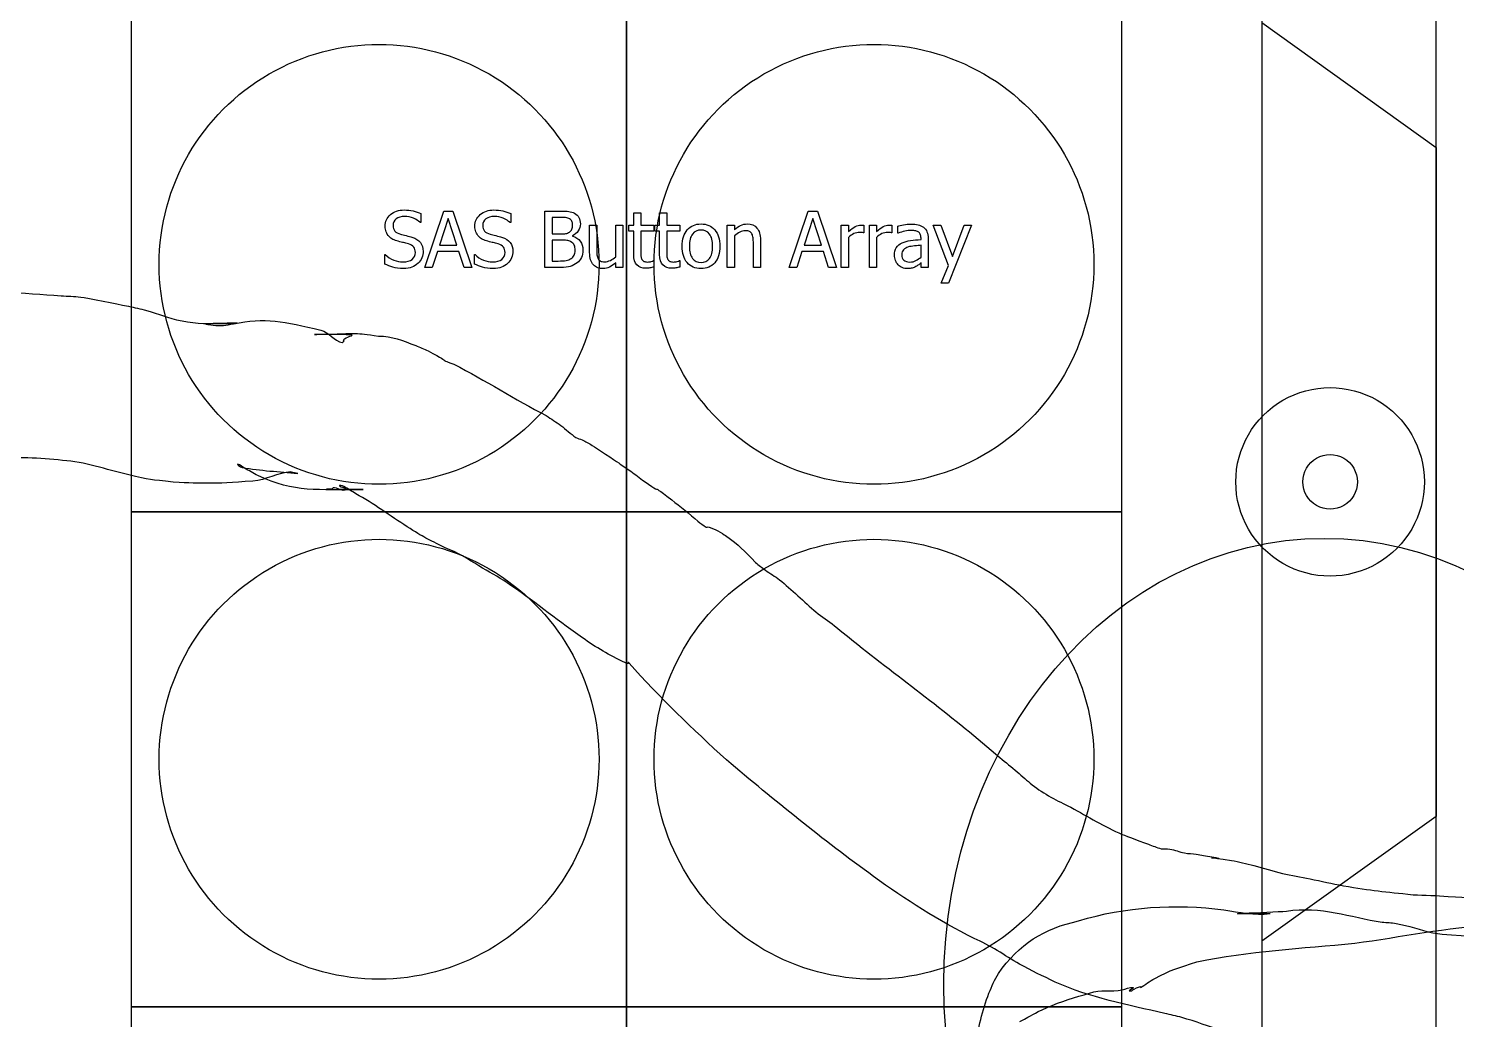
# Model space of a CAD drawing. Extents: x 0 to 339, y 0 to 211.
# Drawn here: x 71.3 to 123.2, y 85.7 to 121.8 of the extents above; entities that cross this region are included whole.
import ezdxf

# ---------------------------------------------------------------- set-up
doc = ezdxf.new("R2010")
doc.units = 0
doc.layers.add('Layer_1', color=7, linetype='CONTINUOUS')

msp = doc.modelspace()

# ---------------------------------------------------------------- linework, layer by layer
at = {"layer": 'Layer_1', "color": 6}
for p, q in [((116.13033, 204.072506), (116.13033, 6.478666)), ((122.48033, 6.478666), (122.48033, 204.072506)), ((85.54797, 115.033286), (85.54797, 114.706691)), ((85.68289, 113.076475), (86.37467, 115.128374)), ((86.5359, 114.85001), (86.22033, 113.882628)), ((86.37467, 115.128374), (86.71091, 115.128374)), ((86.85285, 113.882628), (86.5359, 114.85001)), ((86.71091, 115.128374), (87.40268, 113.076475)), ((88.81114, 115.033286), (88.81114, 114.706691)), ((90.04987, 113.076472), (90.04987, 115.128371)), ((90.04987, 115.128371), (90.59419, 115.128371)), ((90.5846, 114.895516), (90.32278, 114.895516)), ((90.32278, 114.895516), (90.32278, 114.294691)), ((93.28691, 114.615744), (93.28691, 115.058094)), ((93.28691, 115.058094), (93.54598, 115.058094)), ((93.54598, 115.058094), (93.54598, 114.615744)), ((94.22949, 114.615744), (94.22949, 115.058094)), ((94.22949, 115.058094), (94.48856, 115.058094)), ((94.48856, 115.058094), (94.48856, 114.615744)), ((98.94513, 113.076475), (99.63691, 115.128374)), ((99.79814, 114.85001), (99.48257, 113.882628)), ((99.63691, 115.128374), (99.97315, 115.128374)), ((100.11509, 113.882628), (99.79814, 114.85001)), ((99.97315, 115.128374), (100.66492, 113.076475)), ((85.54797, 114.706691), (85.52727, 114.706691)), ((88.81114, 114.706691), (88.79044, 114.706691)), ((90.32278, 114.294691), (90.63284, 114.294691)), ((91.06143, 114.626794), (91.06138, 114.626768)), ((91.6829, 113.616666), (91.6829, 114.615744)), ((91.6829, 114.615744), (91.94197, 114.615744)), ((91.94197, 114.615744), (91.94197, 113.739312)), ((92.6334, 113.466454), (92.6334, 114.615738)), ((92.6334, 114.615738), (92.89247, 114.615738)), ((92.89247, 114.615738), (92.89279, 113.076475)), ((93.1119, 114.40077), (93.1119, 114.615744)), ((93.1119, 114.615744), (93.28691, 114.615744)), ((93.28691, 114.40077), (93.1119, 114.40077)), ((93.28691, 113.547764), (93.28691, 114.40077)), ((93.54598, 114.615744), (94.02278, 114.615744)), ((94.02278, 114.40077), (93.54598, 114.40077)), ((93.54598, 114.40077), (93.54598, 113.669032)), ((94.02278, 114.615744), (94.02278, 114.40077)), ((94.05447, 114.40077), (94.05447, 114.615744)), ((94.05447, 114.615744), (94.22949, 114.615744)), ((94.22949, 114.40077), (94.05447, 114.40077)), ((94.22949, 113.547764), (94.22949, 114.40077)), ((94.48856, 114.615744), (94.96536, 114.615744)), ((94.96536, 114.40077), (94.48856, 114.40077)), ((94.48856, 114.40077), (94.48856, 113.669032)), ((94.96536, 114.615744), (94.96536, 114.40077)), ((96.68791, 113.076473), (96.68791, 114.615742)), ((96.68791, 114.615742), (96.94698, 114.615742)), ((96.94698, 114.615742), (96.94698, 114.444865)), ((100.83853, 113.076478), (100.83853, 114.615747)), ((100.83853, 114.615747), (101.0976, 114.615747)), ((101.0976, 114.615747), (101.0976, 114.386992)), ((101.65436, 114.33738), (101.64056, 114.33738)), ((101.6543, 114.607451), (101.65436, 114.33738)), ((101.85826, 113.076478), (101.85826, 114.615747)), ((101.85826, 114.615747), (102.11734, 114.615747)), ((102.11734, 114.615747), (102.11734, 114.386992)), ((102.6741, 114.33738), (102.6603, 114.33738)), ((102.67413, 114.607451), (102.6741, 114.33738)), ((102.8959, 114.319467), (102.8959, 114.582671)), ((102.9111, 114.319467), (102.8959, 114.319467)), ((104.74116, 113.150889), (104.18168, 114.615744)), ((104.18168, 114.615744), (104.46142, 114.615744)), ((104.46142, 114.615744), (104.88172, 113.476106)), ((105.57074, 114.615744), (104.74254, 112.508723)), ((104.88172, 113.476106), (105.30064, 114.615744)), ((105.30064, 114.615744), (105.57074, 114.615744)), ((86.22033, 113.882628), (86.85285, 113.882628)), ((90.63282, 114.067241), (90.32276, 114.067241)), ((90.32276, 114.067241), (90.32276, 113.30932)), ((91.05719, 114.227136), (91.05719, 114.216116)), ((96.1546, 113.84542), (96.1546, 113.84542)), ((96.42194, 113.84542), (96.42194, 113.84542)), ((96.94698, 114.225757), (96.94698, 113.076473)), ((97.63875, 113.076475), (97.63875, 113.952907)), ((97.89782, 114.075549), (97.89782, 113.076475)), ((99.48257, 113.882628), (100.11509, 113.882628)), ((101.0976, 114.169262), (101.0976, 113.076478)), ((102.11734, 114.169262), (102.11734, 113.076478)), ((103.73795, 113.455436), (103.73795, 113.882628)), ((103.73799, 114.089325), (103.73799, 114.138935)), ((103.99553, 114.129293), (103.99553, 113.076472)), ((84.23182, 113.199116), (84.23182, 113.540869)), ((84.23182, 113.540869), (84.25112, 113.540869)), ((86.14454, 113.649739), (85.9585, 113.076475)), ((86.92864, 113.649739), (86.14454, 113.649739)), ((87.11467, 113.076475), (86.92864, 113.649739)), ((87.49501, 113.199116), (87.49501, 113.540869)), ((87.49501, 113.540869), (87.51431, 113.540869)), ((90.32276, 113.30932), (90.54462, 113.30932)), ((91.15782, 113.695174), (91.15788, 113.695214)), ((91.44166, 113.706242), (91.44171, 113.706239)), ((92.63372, 113.076475), (92.63372, 113.247352)), ((94.00746, 113.323127), (94.02266, 113.323127)), ((94.02266, 113.323127), (94.02266, 113.090239)), ((94.95004, 113.323127), (94.96524, 113.323127)), ((94.96524, 113.323127), (94.96524, 113.090239)), ((99.40678, 113.649739), (99.22074, 113.076475)), ((100.19088, 113.649739), (99.40678, 113.649739)), ((100.37691, 113.076475), (100.19088, 113.649739)), ((103.73784, 113.076472), (103.73795, 113.240462)), ((103.73796, 113.455435), (103.73795, 113.455436)), ((84.90575, 113.039272), (84.90568, 113.039268)), ((85.9585, 113.076475), (85.68289, 113.076475)), ((87.40268, 113.076475), (87.11467, 113.076475)), ((88.16891, 113.039272), (88.16887, 113.039268)), ((90.63829, 113.076472), (90.04987, 113.076472)), ((92.89279, 113.076475), (92.63372, 113.076475)), ((93.73603, 113.046149), (93.73615, 113.046158)), ((94.67861, 113.046149), (94.67873, 113.046158)), ((96.94698, 113.076473), (96.68791, 113.076473)), ((97.89782, 113.076475), (97.63875, 113.076475)), ((99.22074, 113.076475), (98.94513, 113.076475)), ((100.66492, 113.076475), (100.37691, 113.076475)), ((101.0976, 113.076478), (100.83853, 113.076478)), ((102.11734, 113.076478), (101.85826, 113.076478)), ((103.99553, 113.076472), (103.73784, 113.076472)), ((104.46555, 112.508723), (104.74116, 113.150889)), ((104.74254, 112.508723), (104.46555, 112.508723))]:
    msp.add_line(p, q, dxfattribs=at)
at = {"layer": 'Layer_1', "color": 3}
for p, q in [((75.024894, 104.186898), (75.024894, 122.186898)), ((93.024894, 122.186898), (93.024894, 104.186898)), ((93.024894, 104.186898), (93.024894, 122.186898)), ((111.024894, 122.186898), (111.024894, 104.186898)), ((122.04557, 105.275437), (122.04557, 105.275437)), ((75.024894, 104.186899), (93.024894, 104.186899)), ((75.024894, 86.186899), (75.024894, 104.186899)), ((93.024894, 104.186898), (75.024894, 104.186898)), ((93.024894, 104.186899), (93.024894, 86.186899)), ((93.024894, 104.186899), (111.024894, 104.186899)), ((93.024894, 86.186899), (93.024894, 104.186899)), ((111.024894, 104.186898), (93.024894, 104.186898)), ((111.024894, 104.186899), (111.024894, 86.186899)), ((93.024894, 86.186899), (75.024894, 86.186899)), ((75.024894, 86.186899), (93.024894, 86.186899)), ((75.024894, 68.186899), (75.024894, 86.186899)), ((93.024894, 86.186899), (93.024894, 68.186899)), ((111.024894, 86.186899), (93.024894, 86.186899)), ((93.024894, 86.186899), (111.024894, 86.186899)), ((93.024894, 68.186899), (93.024894, 86.186899)), ((111.024894, 86.186899), (111.024894, 68.186899))]:
    msp.add_line(p, q, dxfattribs=at)
at = {"layer": 'Layer_1', "color": 1}
for p, q in [((116.13034, 121.985531), (122.48033, 117.442131)), ((122.48033, 117.442131), (122.48033, 93.108741)), ((92.024894, 113.186898), (92.024894, 113.186898)), ((110.024894, 113.186898), (110.024894, 113.186898)), ((119.608758, 105.275437), (119.608758, 105.275437)), ((92.024894, 95.186899), (92.024894, 95.186899)), ((110.024894, 95.186899), (110.024894, 95.186899)), ((122.48033, 93.108741), (116.13034, 88.565341)), ((116.13034, 88.565341), (116.13034, 64.231941))]:
    msp.add_line(p, q, dxfattribs=at)
for points in [[(80.024894, 120.115101), (82.500103, 121.544164), (85.549686, 121.544164), (88.024894, 120.115101)], [(98.024894, 120.115101), (100.500103, 121.544164), (103.549685, 121.544164), (106.024894, 120.115101)], [(76.024894, 113.186898), (76.024894, 116.045023), (77.549686, 118.686039), (80.024894, 120.115101)], [(88.024894, 120.115101), (90.500103, 118.686039), (92.024894, 116.045023), (92.024894, 113.186898)], [(94.024894, 113.186898), (94.024894, 116.045023), (95.549685, 118.686039), (98.024894, 120.115101)], [(106.024894, 120.115101), (108.500103, 118.686039), (110.024894, 116.045023), (110.024894, 113.186898)], [(80.024894, 106.258695), (77.549686, 107.687757), (76.024894, 110.328773), (76.024894, 113.186898)], [(92.024894, 113.186898), (92.024894, 110.328773), (90.500103, 107.687757), (88.024894, 106.258695)], [(98.024894, 106.258695), (95.549685, 107.687757), (94.024894, 110.328773), (94.024894, 113.186898)], [(110.024894, 113.186898), (110.024894, 110.328773), (108.500103, 107.687757), (106.024894, 106.258695)], [(88.024894, 106.258695), (85.549686, 104.829632), (82.500103, 104.829632), (80.024894, 106.258695)], [(106.024894, 106.258695), (103.549685, 104.829632), (100.500103, 104.829632), (98.024894, 106.258695)], [(117.624383, 105.275437), (117.624383, 105.629911), (117.813492, 105.957459), (118.120476, 106.134697)], [(118.120476, 106.134697), (118.42746, 106.311934), (118.80568, 106.311934), (119.112664, 106.134697)], [(119.112664, 106.134697), (119.419648, 105.957459), (119.608758, 105.629911), (119.608758, 105.275437)], [(118.120476, 104.416177), (117.813492, 104.593415), (117.624383, 104.920963), (117.624383, 105.275437)], [(119.608758, 105.275437), (119.608758, 104.920963), (119.419648, 104.593415), (119.112664, 104.416177)], [(119.112664, 104.416177), (118.80568, 104.23894), (118.42746, 104.23894), (118.120476, 104.416177)], [(80.024894, 102.115102), (82.500103, 103.544165), (85.549686, 103.544165), (88.024894, 102.115102)], [(98.024894, 102.115102), (100.500103, 103.544165), (103.549685, 103.544165), (106.024894, 102.115102)], [(76.024894, 95.186899), (76.024894, 98.045024), (77.549686, 100.68604), (80.024894, 102.115102)], [(88.024894, 102.115102), (90.500103, 100.68604), (92.024894, 98.045024), (92.024894, 95.186899)], [(94.024894, 95.186899), (94.024894, 98.045024), (95.549685, 100.68604), (98.024894, 102.115102)], [(106.024894, 102.115102), (108.500103, 100.68604), (110.024894, 98.045024), (110.024894, 95.186899)], [(80.024894, 88.258696), (77.549686, 89.687758), (76.024894, 92.328774), (76.024894, 95.186899)], [(92.024894, 95.186899), (92.024894, 92.328774), (90.500103, 89.687758), (88.024894, 88.258696)], [(98.024894, 88.258696), (95.549685, 89.687758), (94.024894, 92.328774), (94.024894, 95.186899)], [(110.024894, 95.186899), (110.024894, 92.328774), (108.500103, 89.687758), (106.024894, 88.258696)], [(88.024894, 88.258696), (85.549686, 86.829633), (82.500103, 86.829633), (80.024894, 88.258696)], [(106.024894, 88.258696), (103.549685, 86.829633), (100.500103, 86.829633), (98.024894, 88.258696)]]:
    msp.add_open_spline(points, degree=3, dxfattribs=at)
at = {"layer": 'Layer_1', "color": 6}
for points in [[(84.2471, 114.578532), (84.2471, 114.744815), (84.311867, 114.883997), (84.4414, 114.996077)], [(84.4414, 114.996077), (84.570933, 115.109076), (84.736297, 115.165576), (84.93749, 115.165576)], [(84.64809, 114.84036), (84.569997, 114.781567), (84.53095, 114.703937), (84.53095, 114.607472)], [(84.95539, 114.92993), (84.82861, 114.92993), (84.726177, 114.900073), (84.64809, 114.84036)], [(84.93749, 115.165576), (85.05233, 115.165576), (85.160737, 115.154093), (85.26271, 115.131126)], [(85.27647, 114.86241), (85.174497, 114.907423), (85.06747, 114.92993), (84.95539, 114.92993)], [(85.26271, 115.131126), (85.365603, 115.108159), (85.46069, 115.075546), (85.54797, 115.033286)], [(85.52727, 114.706691), (85.46207, 114.766404), (85.37847, 114.818311), (85.27647, 114.86241)], [(87.51027, 114.578532), (87.51027, 114.744815), (87.575037, 114.883997), (87.70457, 114.996077)], [(87.70457, 114.996077), (87.83411, 115.109076), (87.999477, 115.165576), (88.20067, 115.165576)], [(87.91125, 114.84036), (87.833163, 114.781567), (87.79412, 114.703937), (87.79412, 114.607472)], [(88.21855, 114.92993), (88.09177, 114.92993), (87.989337, 114.900073), (87.91125, 114.84036)], [(88.20067, 115.165576), (88.315503, 115.165576), (88.42391, 115.154093), (88.52589, 115.131126)], [(88.53964, 114.86241), (88.43766, 114.907423), (88.33063, 114.92993), (88.21855, 114.92993)], [(88.52589, 115.131126), (88.628783, 115.108159), (88.723867, 115.075546), (88.81114, 115.033286)], [(88.79044, 114.706691), (88.72524, 114.766404), (88.64164, 114.818311), (88.53964, 114.86241)], [(90.80923, 114.887216), (90.75503, 114.892749), (90.680153, 114.895516), (90.5846, 114.895516)], [(90.59419, 115.128371), (90.740263, 115.128371), (90.849587, 115.123318), (90.92216, 115.113211)], [(90.95668, 114.841746), (90.912613, 114.866553), (90.863463, 114.881709), (90.80923, 114.887216)], [(90.92216, 115.113211), (90.99566, 115.104024), (91.06594, 115.081518), (91.133, 115.045691)], [(91.03658, 114.754926), (91.020047, 114.791673), (90.993413, 114.820613), (90.95668, 114.841746)], [(91.133, 115.045691), (91.2065, 115.006184), (91.260243, 114.954278), (91.29423, 114.889972)], [(91.29423, 114.889972), (91.32823, 114.826585), (91.34523, 114.751712), (91.34523, 114.665352)], [(84.2815, 114.366314), (84.258567, 114.427867), (84.2471, 114.498607), (84.2471, 114.578532)], [(84.3807, 114.20784), (84.338433, 114.252853), (84.305367, 114.305678), (84.2815, 114.366314)], [(84.53095, 114.607472), (84.53095, 114.520196), (84.553917, 114.450835), (84.59985, 114.399388)], [(84.59985, 114.399388), (84.645783, 114.347941), (84.71239, 114.310275), (84.79967, 114.286389)], [(84.79967, 114.286389), (84.857537, 114.270769), (84.928277, 114.252856), (85.01189, 114.232649)], [(87.54467, 114.366314), (87.521737, 114.427867), (87.51027, 114.498607), (87.51027, 114.578532)], [(87.64387, 114.20784), (87.601603, 114.252853), (87.568537, 114.305678), (87.54467, 114.366314)], [(87.79412, 114.607472), (87.79412, 114.520196), (87.817087, 114.450835), (87.86302, 114.399388)], [(87.86302, 114.399388), (87.908953, 114.347941), (87.975557, 114.310275), (88.06283, 114.286389)], [(88.06283, 114.286389), (88.120697, 114.270769), (88.191437, 114.252856), (88.27505, 114.232649)], [(90.63284, 114.294691), (90.718273, 114.294691), (90.781203, 114.298824), (90.82163, 114.307091)], [(90.82163, 114.307091), (90.86203, 114.316278), (90.90383, 114.334651), (90.94703, 114.362211)], [(90.94703, 114.362211), (90.988363, 114.388851), (91.017763, 114.423761), (91.03523, 114.466942)], [(91.03523, 114.466942), (91.052697, 114.510122), (91.06143, 114.563406), (91.06143, 114.626794)], [(91.06138, 114.626768), (91.06138, 114.676375), (91.053113, 114.719094), (91.03658, 114.754926)], [(91.26803, 114.406281), (91.217497, 114.33003), (91.147217, 114.270315), (91.05719, 114.227136)], [(91.34523, 114.665352), (91.34523, 114.568889), (91.319497, 114.482532), (91.26803, 114.406281)], [(95.04666, 113.84542), (95.04666, 114.102654), (95.10959, 114.30247), (95.23545, 114.444867)], [(95.23545, 114.444867), (95.36223, 114.587264), (95.528973, 114.658463), (95.73568, 114.658463)], [(95.42287, 114.289149), (95.35029, 114.192686), (95.314, 114.044777), (95.314, 113.84542)], [(95.73568, 114.435221), (95.600633, 114.435221), (95.496363, 114.38653), (95.42287, 114.289149)], [(95.73568, 114.658463), (95.943307, 114.658463), (96.10959, 114.587264), (96.23453, 114.444867)], [(96.04574, 114.289149), (95.97316, 114.38653), (95.869807, 114.435221), (95.73568, 114.435221)], [(96.1546, 113.84542), (96.1546, 114.044777), (96.118313, 114.192686), (96.04574, 114.289149)], [(96.23453, 114.444867), (96.35947, 114.303388), (96.42194, 114.103573), (96.42194, 113.84542)], [(96.94698, 114.444865), (97.024147, 114.513767), (97.100397, 114.566592), (97.17573, 114.603339)], [(97.14679, 114.359427), (97.07881, 114.325434), (97.012207, 114.280877), (96.94698, 114.225757)], [(97.34661, 114.411797), (97.282277, 114.411797), (97.21567, 114.39434), (97.14679, 114.359427)], [(97.17573, 114.603339), (97.251063, 114.640086), (97.33053, 114.658459), (97.41413, 114.658459)], [(97.50095, 114.382857), (97.463283, 114.40215), (97.411837, 114.411797), (97.34661, 114.411797)], [(97.41413, 114.658459), (97.565717, 114.658459), (97.68423, 114.60839), (97.76967, 114.508253)], [(97.58915, 114.297417), (97.568017, 114.336004), (97.538617, 114.364484), (97.50095, 114.382857)], [(97.62775, 114.149967), (97.621083, 114.21152), (97.608217, 114.26067), (97.58915, 114.297417)], [(97.76967, 114.508253), (97.855103, 114.409034), (97.89782, 114.2648), (97.89782, 114.075549)], [(101.0976, 114.386992), (101.192227, 114.470593), (101.27445, 114.52939), (101.34427, 114.563381)], [(101.29328, 114.30431), (101.22438, 114.273997), (101.159153, 114.228981), (101.0976, 114.169262)], [(101.50136, 114.34978), (101.43154, 114.34978), (101.36218, 114.334623), (101.29328, 114.30431)], [(101.34427, 114.563381), (101.41501, 114.598294), (101.483453, 114.615751), (101.5496, 114.615751)], [(101.57856, 114.34698), (101.557427, 114.348847), (101.531693, 114.34978), (101.50136, 114.34978)], [(101.5496, 114.615751), (101.576267, 114.615751), (101.596, 114.614818), (101.6088, 114.612951)], [(101.64056, 114.33738), (101.621293, 114.342913), (101.600627, 114.346113), (101.57856, 114.34698)], [(101.6088, 114.612951), (101.6226, 114.612018), (101.637767, 114.610184), (101.6543, 114.607451)], [(102.11734, 114.386992), (102.21196, 114.470593), (102.29418, 114.52939), (102.364, 114.563381)], [(102.31302, 114.30431), (102.244113, 114.273997), (102.178887, 114.228981), (102.11734, 114.169262)], [(102.5211, 114.34978), (102.45128, 114.34978), (102.38192, 114.334623), (102.31302, 114.30431)], [(102.364, 114.563381), (102.43474, 114.598294), (102.503183, 114.615751), (102.56933, 114.615751)], [(102.5983, 114.34698), (102.577167, 114.348847), (102.551433, 114.34978), (102.5211, 114.34978)], [(102.56933, 114.615751), (102.595997, 114.615751), (102.615763, 114.614818), (102.62863, 114.612951)], [(102.6603, 114.33738), (102.641033, 114.342913), (102.620367, 114.346113), (102.5983, 114.34698)], [(102.62863, 114.612951), (102.64243, 114.612018), (102.657597, 114.610184), (102.67413, 114.607451)], [(102.8959, 114.582671), (102.9437, 114.596451), (103.012143, 114.611608), (103.10123, 114.628141)], [(103.15363, 114.396637), (103.072783, 114.379184), (102.99194, 114.35346), (102.9111, 114.319467)], [(103.10123, 114.628141), (103.190337, 114.644681), (103.27853, 114.652951), (103.36581, 114.652951)], [(103.36447, 114.424197), (103.304737, 114.424197), (103.234457, 114.41501), (103.15363, 114.396637)], [(103.51192, 114.413167), (103.46412, 114.42052), (103.41497, 114.424197), (103.36447, 114.424197)], [(103.36581, 114.652951), (103.471457, 114.652951), (103.56057, 114.644681), (103.63315, 114.628141)], [(103.63319, 114.371827), (103.600123, 114.392954), (103.5597, 114.406734), (103.51192, 114.413167)], [(103.63315, 114.628141), (103.705723, 114.611608), (103.77095, 114.581751), (103.82883, 114.538571)], [(103.71039, 114.285007), (103.69199, 114.322674), (103.666257, 114.351614), (103.63319, 114.371827)], [(103.73799, 114.138935), (103.73799, 114.199568), (103.72879, 114.248259), (103.71039, 114.285007)], [(103.82883, 114.538571), (103.884897, 114.496311), (103.926697, 114.441649), (103.95423, 114.374584)], [(103.95423, 114.374584), (103.981763, 114.307519), (103.99553, 114.225756), (103.99553, 114.129293)], [(84.52952, 114.096218), (84.473453, 114.124698), (84.423847, 114.161905), (84.3807, 114.20784)], [(84.71969, 114.025938), (84.648957, 114.044311), (84.585567, 114.067738), (84.52952, 114.096218)], [(84.91675, 113.977708), (84.864417, 113.989648), (84.79873, 114.005725), (84.71969, 114.025938)], [(85.09039, 113.932238), (85.02699, 113.950611), (84.96911, 113.965768), (84.91675, 113.977708)], [(85.01189, 114.232649), (85.09549, 114.213356), (85.16485, 114.195442), (85.21997, 114.178909)], [(85.28331, 113.817861), (85.24291, 113.869308), (85.178603, 113.907433), (85.09039, 113.932238)], [(85.21997, 114.178909), (85.36145, 114.135729), (85.464803, 114.070502), (85.53003, 113.983227)], [(85.34391, 113.618045), (85.34391, 113.699809), (85.32371, 113.766414), (85.28331, 113.817861)], [(85.53003, 113.983227), (85.59523, 113.895952), (85.62783, 113.788465), (85.62783, 113.660766)], [(87.7927, 114.096218), (87.736633, 114.124698), (87.687023, 114.161905), (87.64387, 114.20784)], [(87.98287, 114.025938), (87.91213, 114.044311), (87.84874, 114.067738), (87.7927, 114.096218)], [(88.17993, 113.977708), (88.12753, 113.989648), (88.061843, 114.005725), (87.98287, 114.025938)], [(88.35356, 113.932238), (88.29016, 113.950611), (88.232283, 113.965768), (88.17993, 113.977708)], [(88.27505, 114.232649), (88.35865, 114.213356), (88.428013, 114.195442), (88.48314, 114.178909)], [(88.54649, 113.817861), (88.50609, 113.869308), (88.44178, 113.907433), (88.35356, 113.932238)], [(88.48314, 114.178909), (88.624613, 114.135729), (88.727967, 114.070502), (88.7932, 113.983227)], [(88.60709, 113.618045), (88.60709, 113.699809), (88.58689, 113.766414), (88.54649, 113.817861)], [(88.7932, 113.983227), (88.8584, 113.895952), (88.891, 113.788465), (88.891, 113.660766)], [(90.84917, 114.057641), (90.798637, 114.064041), (90.72652, 114.067241), (90.63282, 114.067241)], [(90.99111, 114.013541), (90.94791, 114.036508), (90.900597, 114.051208), (90.84917, 114.057641)], [(91.12478, 113.885384), (91.102713, 113.935911), (91.058157, 113.97863), (90.99111, 114.013541)], [(91.05719, 114.216116), (91.179377, 114.183043), (91.274003, 114.122409), (91.34107, 114.034215)], [(91.15788, 113.695214), (91.15788, 113.772385), (91.146847, 113.835775), (91.12478, 113.885384)], [(91.34107, 114.034215), (91.40813, 113.946939), (91.44166, 113.837615), (91.44166, 113.706242)], [(95.22994, 113.251486), (95.107753, 113.397558), (95.04666, 113.595536), (95.04666, 113.84542)], [(95.314, 113.84542), (95.314, 113.652495), (95.35029, 113.505963), (95.42287, 113.405826)], [(96.04436, 113.40307), (96.117853, 113.50137), (96.1546, 113.64882), (96.1546, 113.84542)], [(96.42194, 113.84542), (96.42194, 113.586349), (96.35947, 113.386075), (96.23453, 113.244596)], [(97.63875, 113.952907), (97.63875, 114.023646), (97.635083, 114.089333), (97.62775, 114.149967)], [(102.77063, 113.522957), (102.77063, 113.629525), (102.79313, 113.720016), (102.83813, 113.79443)], [(102.83813, 113.79443), (102.88313, 113.869763), (102.95433, 113.929478), (103.05173, 113.973575)], [(103.05173, 113.973575), (103.138083, 114.013082), (103.240057, 114.040182), (103.35765, 114.054875)], [(103.27631, 113.819238), (103.207403, 113.798111), (103.150443, 113.765498), (103.10543, 113.721398)], [(103.50368, 113.859198), (103.409973, 113.850011), (103.334183, 113.836691), (103.27631, 113.819238)], [(103.35765, 114.054875), (103.475243, 114.070495), (103.602023, 114.081978), (103.73799, 114.089325)], [(103.73795, 113.882628), (103.676417, 113.877095), (103.598327, 113.869285), (103.50368, 113.859198)], [(84.25112, 113.540869), (84.341153, 113.45635), (84.44313, 113.390663), (84.55705, 113.34381)], [(84.55705, 113.34381), (84.670963, 113.297877), (84.780747, 113.27491), (84.8864, 113.27491)], [(84.8864, 113.27491), (85.037067, 113.27491), (85.150983, 113.306147), (85.22815, 113.36862)], [(85.22815, 113.36862), (85.305323, 113.432013), (85.34391, 113.515155), (85.34391, 113.618045)], [(85.57823, 113.423744), (85.546097, 113.345655), (85.500623, 113.279509), (85.44181, 113.225306)], [(85.62783, 113.660766), (85.62783, 113.58084), (85.611297, 113.501833), (85.57823, 113.423744)], [(87.51431, 113.540869), (87.604337, 113.45635), (87.70631, 113.390663), (87.82023, 113.34381)], [(87.82023, 113.34381), (87.93415, 113.297877), (88.043933, 113.27491), (88.14958, 113.27491)], [(88.14958, 113.27491), (88.300247, 113.27491), (88.414163, 113.306147), (88.49133, 113.36862)], [(88.49133, 113.36862), (88.568503, 113.432013), (88.60709, 113.515155), (88.60709, 113.618045)], [(88.8414, 113.423744), (88.809267, 113.345655), (88.76379, 113.279509), (88.70497, 113.225306)], [(88.891, 113.660766), (88.891, 113.58084), (88.874467, 113.501833), (88.8414, 113.423744)], [(90.54462, 113.30932), (90.664053, 113.30932), (90.75822, 113.314833), (90.82712, 113.32586)], [(90.82712, 113.32586), (90.89602, 113.336887), (90.956653, 113.360313), (91.00902, 113.39614)], [(91.22809, 113.243218), (91.150917, 113.182585), (91.068233, 113.139406), (90.98004, 113.113682)], [(91.00902, 113.39614), (91.060487, 113.431967), (91.098153, 113.472389), (91.12202, 113.517407)], [(91.12202, 113.517407), (91.145887, 113.56334), (91.15782, 113.622596), (91.15782, 113.695174)], [(91.38381, 113.436143), (91.34521, 113.358054), (91.293303, 113.293746), (91.22809, 113.243218)], [(91.44171, 113.706239), (91.44171, 113.604264), (91.42241, 113.514232), (91.38381, 113.436143)], [(91.7187, 113.352083), (91.694833, 113.42466), (91.6829, 113.512854), (91.6829, 113.616666)], [(91.82205, 113.17156), (91.777983, 113.219333), (91.743533, 113.279508), (91.7187, 113.352083)], [(91.94197, 113.739312), (91.94197, 113.657548), (91.944637, 113.589565), (91.94997, 113.535362)], [(91.94997, 113.535362), (91.956637, 113.482075), (91.970403, 113.435222), (91.99127, 113.394802)], [(91.99127, 113.394802), (92.012403, 113.355295), (92.04087, 113.326355), (92.07667, 113.307982)], [(92.07667, 113.307982), (92.113403, 113.289609), (92.16577, 113.280422), (92.23377, 113.280422)], [(92.23377, 113.280422), (92.29717, 113.280422), (92.364693, 113.298335), (92.43634, 113.334162)], [(92.63372, 113.247352), (92.553793, 113.177531), (92.478, 113.124247), (92.40634, 113.087499)], [(92.43634, 113.334162), (92.508, 113.369989), (92.573687, 113.414086), (92.6334, 113.466454)], [(93.40542, 113.166048), (93.326413, 113.246893), (93.28691, 113.374131), (93.28691, 113.547764)], [(93.54598, 113.669032), (93.54598, 113.590943), (93.547313, 113.530768), (93.54998, 113.488509)], [(93.54998, 113.488509), (93.552647, 113.446249), (93.563213, 113.406745), (93.58168, 113.369997)], [(93.58168, 113.369997), (93.59728, 113.337844), (93.622547, 113.313497), (93.65748, 113.296957)], [(93.65748, 113.296957), (93.692413, 113.281337), (93.739727, 113.273527), (93.79942, 113.273527)], [(93.79942, 113.273527), (93.841687, 113.273527), (93.882567, 113.279497), (93.92206, 113.291437)], [(93.92206, 113.291437), (93.961593, 113.304297), (93.99006, 113.31486), (94.00746, 113.323127)], [(94.348, 113.166048), (94.268993, 113.246893), (94.22949, 113.374131), (94.22949, 113.547764)], [(94.48856, 113.669032), (94.48856, 113.590943), (94.489893, 113.530768), (94.49256, 113.488509)], [(94.49256, 113.488509), (94.495227, 113.446249), (94.505793, 113.406745), (94.52426, 113.369997)], [(94.52426, 113.369997), (94.53986, 113.337844), (94.565127, 113.313497), (94.60006, 113.296957)], [(94.60006, 113.296957), (94.634993, 113.281337), (94.682307, 113.273527), (94.742, 113.273527)], [(94.742, 113.273527), (94.784267, 113.273527), (94.825147, 113.279497), (94.86464, 113.291437)], [(94.86464, 113.291437), (94.904173, 113.304297), (94.93264, 113.31486), (94.95004, 113.323127)], [(95.73568, 113.033756), (95.521627, 113.033756), (95.353047, 113.106333), (95.22994, 113.251486)], [(95.42287, 113.405826), (95.496363, 113.306607), (95.600633, 113.256998), (95.73568, 113.256998)], [(95.73568, 113.256998), (95.868893, 113.256998), (95.971787, 113.305689), (96.04436, 113.40307)], [(96.23453, 113.244596), (96.10959, 113.104036), (95.943307, 113.033756), (95.73568, 113.033756)], [(102.80783, 113.325897), (102.78303, 113.38837), (102.77063, 113.454057), (102.77063, 113.522957)], [(102.90703, 113.170179), (102.865697, 113.212439), (102.83263, 113.264345), (102.80783, 113.325897)], [(103.10543, 113.721398), (103.06043, 113.678218), (103.03793, 113.617584), (103.03793, 113.539497)], [(103.03793, 113.539497), (103.03793, 113.451302), (103.06273, 113.384697), (103.11233, 113.339681)], [(103.11233, 113.339681), (103.16193, 113.294668), (103.234507, 113.272161), (103.33006, 113.272161)], [(103.33006, 113.272161), (103.41182, 113.272161), (103.485773, 113.289614), (103.55192, 113.324521)], [(103.55192, 113.324521), (103.618053, 113.360348), (103.680067, 113.403986), (103.73796, 113.455435)], [(103.73795, 113.240462), (103.716817, 113.224842), (103.68835, 113.202792), (103.65255, 113.174312)], [(84.52534, 113.084738), (84.421527, 113.115971), (84.323687, 113.154097), (84.23182, 113.199116)], [(84.90568, 113.039268), (84.756853, 113.039268), (84.630073, 113.054425), (84.52534, 113.084738)], [(85.21719, 113.087502), (85.134503, 113.055349), (85.03069, 113.039272), (84.90575, 113.039272)], [(85.44181, 113.225306), (85.375677, 113.165593), (85.300803, 113.119658), (85.21719, 113.087502)], [(87.78854, 113.084738), (87.684727, 113.115971), (87.586883, 113.154097), (87.49501, 113.199116)], [(88.16887, 113.039268), (88.020043, 113.039268), (87.893267, 113.054425), (87.78854, 113.084738)], [(88.48035, 113.087502), (88.39767, 113.055349), (88.293857, 113.039272), (88.16891, 113.039272)], [(88.70497, 113.225306), (88.638837, 113.165593), (88.563963, 113.119658), (88.48035, 113.087502)], [(90.98004, 113.113682), (90.891847, 113.088875), (90.77793, 113.076472), (90.63829, 113.076472)], [(91.97639, 113.066829), (91.91759, 113.088876), (91.866143, 113.123786), (91.82205, 113.17156)], [(92.16656, 113.033759), (92.0995, 113.033759), (92.03611, 113.044782), (91.97639, 113.066829)], [(92.40634, 113.087499), (92.33468, 113.051672), (92.254753, 113.033759), (92.16656, 113.033759)], [(93.73615, 113.046158), (93.59467, 113.046158), (93.484427, 113.086121), (93.40542, 113.166048)], [(93.87383, 113.058549), (93.82423, 113.050282), (93.778297, 113.046149), (93.73603, 113.046149)], [(94.02266, 113.090239), (93.973993, 113.076459), (93.924383, 113.065896), (93.87383, 113.058549)], [(94.67873, 113.046158), (94.53725, 113.046158), (94.427007, 113.086121), (94.348, 113.166048)], [(94.81641, 113.058549), (94.76681, 113.050282), (94.720877, 113.046149), (94.67861, 113.046149)], [(94.96524, 113.090239), (94.916573, 113.076459), (94.866963, 113.065896), (94.81641, 113.058549)], [(103.05724, 113.069582), (103.000307, 113.093469), (102.950237, 113.127001), (102.90703, 113.170179)], [(103.23776, 113.033752), (103.17436, 113.033752), (103.114187, 113.045695), (103.05724, 113.069582)], [(103.41691, 113.053042), (103.374643, 113.040182), (103.314927, 113.033752), (103.23776, 113.033752)], [(103.55058, 113.108162), (103.504647, 113.084275), (103.46009, 113.065902), (103.41691, 113.053042)], [(103.65255, 113.174312), (103.617617, 113.146752), (103.583627, 113.124702), (103.55058, 113.108162)], [(104.562795, 86.997481), (104.562795, 95.957911), (110.760484, 103.221775), (118.40572, 103.221775)], [(118.40572, 103.221775), (126.050956, 103.221775), (132.248645, 95.957911), (132.248645, 86.997481)], [(118.40572, 70.773187), (110.760484, 70.773187), (104.562795, 78.037051), (104.562795, 86.997481)], [(132.248645, 86.997481), (132.248645, 78.037051), (126.050956, 70.773187), (118.40572, 70.773187)]]:
    msp.add_open_spline(points, degree=3, dxfattribs=at)
at = {"layer": 'Layer_1', "color": 3}
for points in [[(68.30616, 112.202401), (69.69885, 112.282901), (71.07555, 112.141101), (72.45907, 112.043861)], [(72.45907, 112.043861), (72.6961, 112.027161), (72.93484, 112.029061), (73.17043, 111.998061)], [(73.17043, 111.998061), (73.41697, 111.965661), (74.54939, 111.736341), (74.8338, 111.679681)], [(74.8338, 111.679681), (75.04867, 111.630781), (75.26593, 111.591381), (75.47839, 111.532871)], [(75.47839, 111.532871), (76.11373, 111.357961), (76.25714, 111.254041), (76.86746, 111.127701)], [(78.72913, 111.025101), (79.86059, 111.266271), (80.56469, 111.106301), (81.90854, 110.791921)], [(76.86746, 111.127701), (77.38089, 111.021421), (77.90007, 111.036701), (78.42081, 111.032401)], [(77.73035, 111.020101), (77.64265, 111.013101), (77.90376, 110.989801), (77.99089, 110.977501)], [(78.42081, 111.032401), (79.63564, 111.063601), (77.9598, 111.038401), (77.73035, 111.020101)], [(77.99089, 110.977501), (78.25345, 110.940301), (78.46826, 110.977541), (78.72913, 111.025101)], [(83.01954, 110.616961), (82.59973, 110.650361), (81.33532, 110.631861), (81.75636, 110.640861)], [(81.75636, 110.640861), (83.39764, 110.676061), (83.08202, 110.701761), (84.00188, 110.581161)], [(81.90854, 110.791921), (82.19912, 110.723921), (82.39002, 110.389851), (82.68533, 110.346841)], [(82.74883, 110.401641), (82.64468, 110.502601), (83.14618, 110.606881), (83.01954, 110.616961)], [(82.68533, 110.346841), (82.71303, 110.342841), (82.72763, 110.383341), (82.74883, 110.401641)], [(84.00188, 110.581161), (84.51745, 110.566561), (84.85541, 110.429441), (85.35738, 110.231181)], [(85.35738, 110.231181), (85.50807, 110.171681), (85.66091, 110.115621), (85.80458, 110.040701)], [(85.80458, 110.040701), (86.86275, 109.488921), (86.02775, 109.825111), (86.74566, 109.554521)], [(86.74566, 109.554521), (87.88779, 108.968991), (88.96522, 108.275891), (90.10551, 107.685821)], [(116.90207, 108.245038), (117.963006, 108.85757), (119.270134, 108.85757), (120.33107, 108.245038)], [(115.18757, 105.275437), (115.18757, 106.500501), (115.841134, 107.632506), (116.90207, 108.245038)], [(120.33107, 108.245038), (121.392006, 107.632506), (122.04557, 106.500501), (122.04557, 105.275437)], [(90.10551, 107.685821), (90.28387, 107.566701), (90.46223, 107.447581), (90.64059, 107.328451)], [(90.64059, 107.328451), (90.82119, 107.183441), (90.99116, 107.024091), (91.18239, 106.893411)], [(91.18239, 106.893411), (91.24999, 106.847211), (91.33695, 106.838411), (91.41043, 106.802311)], [(91.41043, 106.802311), (91.5348, 106.741311), (91.65659, 106.674701), (91.77494, 106.602701)], [(91.77494, 106.602701), (91.92945, 106.508701), (92.59772, 106.058571), (92.74067, 105.962801)], [(72.5099, 106.055421), (71.66947, 106.163261), (70.82613, 106.161411), (69.97885, 106.159371)], [(74.87432, 105.538491), (74.08823, 105.724981), (73.32444, 106.008211), (72.5099, 106.055421)], [(92.74067, 105.962801), (92.88682, 105.864501), (93.03296, 105.766271), (93.17911, 105.668011)], [(76.53875, 105.263581), (75.6701, 105.366081), (75.74176, 105.332681), (74.87432, 105.538491)], [(78.88454, 105.923651), (78.81664, 105.937851), (78.97834, 105.804071), (79.04685, 105.793231)], [(79.13054, 105.775741), (79.04764, 105.823441), (78.9782, 105.904091), (78.88454, 105.923651)], [(79.04685, 105.793231), (79.71489, 105.687561), (80.39144, 105.645051), (81.06454, 105.578831)], [(79.61496, 105.503241), (79.45349, 105.594041), (79.29111, 105.683321), (79.13054, 105.775741)], [(80.81968, 105.638431), (80.34303, 105.606031), (79.9099, 105.341501), (79.43448, 105.305881)], [(83.35966, 105.000211), (81.83736, 104.999211), (80.93921, 104.875861), (79.61496, 105.503241)], [(81.06454, 105.578831), (81.14814, 105.570831), (80.74653, 105.638231), (80.81968, 105.638431)], [(93.17911, 105.668011), (93.34332, 105.543961), (93.5028, 105.413381), (93.67176, 105.295871)], [(79.43448, 105.305881), (77.88071, 105.189481), (77.71004, 105.215381), (76.53875, 105.263581)], [(82.31545, 105.021511), (82.24835, 105.015511), (82.04684, 105.003511), (82.11422, 105.002211)], [(82.11422, 105.002211), (82.52928, 104.993211), (83.77481, 105.000211), (83.35966, 105.000211)], [(82.80718, 105.007311), (82.76558, 104.848701), (82.36264, 105.177641), (82.31545, 105.021511)], [(82.74417, 105.107141), (82.69757, 105.133141), (82.54868, 105.169141), (82.58577, 105.130741)], [(82.58577, 105.130741), (82.64447, 105.069941), (82.82862, 105.089041), (82.80718, 105.007311)], [(83.18379, 104.840091), (83.03725, 104.929091), (82.89395, 105.023691), (82.74417, 105.107141)], [(93.67176, 105.295871), (94.613, 104.641231), (93.62966, 105.406911), (94.66728, 104.623741)], [(116.90207, 102.305836), (115.841134, 102.918368), (115.18757, 104.050373), (115.18757, 105.275437)], [(122.04557, 105.275437), (122.04557, 104.050373), (121.392006, 102.918368), (120.33107, 102.305836)], [(85.04192, 103.645191), (84.42115, 104.040121), (83.83197, 104.488371), (83.18379, 104.840091)], [(94.66728, 104.623741), (94.98762, 104.381951), (95.31282, 104.107151), (95.62323, 103.849401)], [(86.42441, 102.871771), (85.7748, 103.208321), (85.67463, 103.242661), (85.04192, 103.645191)], [(95.62323, 103.849401), (95.72303, 103.775001), (95.81371, 103.686421), (95.92261, 103.626091)], [(95.92261, 103.626091), (95.94531, 103.613491), (95.97371, 103.647191), (95.99901, 103.641291)], [(95.99901, 103.641291), (96.17606, 103.599491), (96.53183, 103.389461), (96.62871, 103.321061)], [(87.65607, 102.220281), (87.24349, 102.470321), (86.88464, 102.718081), (86.42441, 102.871771)], [(96.62871, 103.321061), (97.13889, 102.960911), (97.28025, 102.782451), (97.71824, 102.344491)], [(97.71824, 102.344491), (97.8372, 102.251291), (97.95261, 102.153461), (98.0751, 102.065001)], [(88.68639, 101.604461), (88.35065, 101.832241), (88.00262, 102.010261), (87.65607, 102.220281)], [(98.0751, 102.065001), (98.24282, 101.943871), (98.42547, 101.843591), (98.58838, 101.716081)], [(120.33107, 102.305836), (119.270134, 101.693304), (117.963006, 101.693304), (116.90207, 102.305836)], [(91.33445, 99.663731), (90.43791, 100.292571), (89.59082, 100.986961), (88.68639, 101.604461)], [(98.58838, 101.716081), (99.02714, 101.372641), (99.48999, 100.897391), (99.91613, 100.546531)], [(99.91613, 100.546531), (100.13214, 100.368671), (100.36731, 100.215291), (100.58751, 100.042651)], [(100.58751, 100.042651), (100.87353, 99.818411), (101.15218, 99.584941), (101.43452, 99.356081)], [(92.85554, 98.759601), (92.31876, 99.009391), (91.81667, 99.320801), (91.33445, 99.663731)], [(101.43452, 99.356081), (103.16831, 97.999911), (104.94638, 96.694901), (106.60543, 95.246551)], [(93.11672, 98.679601), (92.967, 98.776301), (93.3097, 98.548261), (92.85554, 98.759601)], [(96.66278, 95.159431), (95.43595, 96.287171), (94.22792, 97.436161), (93.11672, 98.679601)], [(102.01004, 90.927101), (100.16557, 92.257751), (98.40085, 93.693381), (96.66278, 95.159431)], [(106.60543, 95.246551), (106.81641, 95.073061), (107.02927, 94.901831), (107.23836, 94.726061)], [(107.23836, 94.726061), (107.42082, 94.572691), (107.59345, 94.407591), (107.78, 94.259221)], [(107.78, 94.259221), (108.21182, 93.915731), (108.69547, 93.676771), (109.19041, 93.440221)], [(109.19041, 93.440221), (109.79988, 93.094501), (110.40947, 92.734441), (111.05322, 92.454121)], [(111.05322, 92.454121), (111.21819, 92.382321), (111.87897, 92.144781), (112.00921, 92.097291)], [(112.00921, 92.097291), (112.16196, 92.042191), (112.30907, 91.967741), (112.46746, 91.931881)], [(112.46746, 91.931881), (112.57183, 91.908281), (112.68298, 91.939881), (112.7883, 91.920881)], [(112.7883, 91.920881), (112.96902, 91.888381), (113.14016, 91.813331), (113.32045, 91.778551)], [(113.75001, 91.735351), (115.78491, 91.390851), (113.14596, 91.766251), (115.02859, 91.509441)], [(113.32045, 91.778551), (113.46176, 91.751251), (113.60812, 91.759351), (113.75001, 91.735351)], [(115.02859, 91.509441), (115.29957, 91.447541), (115.57236, 91.393161), (115.84153, 91.323831)], [(105.66919, 88.668871), (104.38485, 89.312781), (103.16702, 90.074501), (102.01004, 90.927101)], [(115.84153, 91.323831), (116.19096, 91.233831), (116.53289, 91.115471), (116.88384, 91.031531)], [(116.88384, 91.031531), (117.21528, 90.952231), (117.55295, 90.901731), (117.88706, 90.834611)], [(117.88706, 90.834611), (118.29151, 90.753411), (118.69328, 90.658291), (119.09949, 90.586421)], [(119.09949, 90.586421), (120.1374, 90.402791), (120.58583, 90.373141), (121.63507, 90.260941)], [(109.47056, 89.306991), (111.17124, 89.829851), (112.99172, 89.936211), (114.75576, 89.713851)], [(117.03201, 89.661401), (118.30061, 89.864511), (119.33249, 89.438571), (120.51332, 89.262731)], [(121.63507, 90.260941), (122.06256, 90.240541), (122.49033, 90.225441), (122.91754, 90.199841)], [(122.91754, 90.199841), (124.38775, 90.111641), (124.51941, 90.076131), (125.97508, 89.975581)], [(116.43559, 89.571401), (113.69081, 89.538701), (116.47119, 89.617301), (117.03201, 89.661401)], [(114.75576, 89.713851), (115.32846, 89.616651), (115.85762, 89.503891), (116.43559, 89.571401)], [(106.5554, 87.397551), (107.28639, 88.457721), (108.22891, 89.043561), (109.47056, 89.306991)], [(119.51299, 88.494321), (121.21276, 88.729951), (122.85582, 89.064461), (124.57324, 89.173271)], [(120.51332, 89.262731), (120.68034, 89.237831), (120.8522, 89.250231), (121.01785, 89.217531)], [(121.01785, 89.217531), (121.46907, 89.128431), (121.90634, 88.979181), (122.35233, 88.866781)], [(122.35233, 88.866781), (124.17625, 88.650481), (126.02243, 88.745221), (127.85689, 88.763501)], [(107.32313, 87.738171), (106.77251, 88.047961), (106.25302, 88.421361), (105.66919, 88.668871)], [(113.77316, 87.822391), (115.6651, 88.201461), (117.59538, 88.313571), (119.51299, 88.494321)], [(112.23752, 87.212891), (112.82794, 87.534651), (113.1004, 87.591211), (113.77316, 87.822391)], [(106.20411, 86.681491), (106.32121, 86.920181), (106.40448, 87.178681), (106.5554, 87.397551)], [(108.6183, 87.080251), (108.15437, 87.306901), (107.77404, 87.484481), (107.32313, 87.738171)], [(112.60365, 85.938031), (111.25864, 86.259431), (109.88819, 86.511561), (108.6183, 87.080251)], [(109.86683, 86.678011), (110.28901, 86.826821), (110.6406, 86.719711), (111.05805, 86.800721)], [(111.05805, 86.800721), (111.18883, 86.826121), (111.31767, 86.905191), (111.4491, 86.883321)], [(111.30462, 86.759721), (111.54982, 86.773921), (111.22932, 86.743921), (111.72505, 86.925231)], [(111.4491, 86.883321), (111.5116, 86.872921), (111.3528, 86.800921), (111.30462, 86.759721)], [(111.72505, 86.925231), (111.73865, 86.930231), (111.70365, 86.875731), (111.71605, 86.882831)], [(111.71605, 86.882831), (111.89545, 86.983481), (112.05688, 87.114451), (112.23752, 87.212891)], [(105.77995, 84.724221), (105.78695, 85.401871), (105.97697, 86.047271), (106.20411, 86.681491)], [(108.3233, 86.155771), (108.81955, 86.376591), (109.34612, 86.529761), (109.86683, 86.678011)], [(107.33733, 85.651971), (107.83564, 85.903011), (107.76125, 85.905661), (108.3233, 86.155771)], [(113.22384, 85.792751), (113.01992, 85.851951), (112.81038, 85.889651), (112.60365, 85.938031)], [(116.18569, 84.801231), (115.18453, 85.090591), (114.22315, 85.502801), (113.22384, 85.792751)]]:
    msp.add_open_spline(points, degree=3, dxfattribs=at)

doc.saveas('drawing.dxf')
